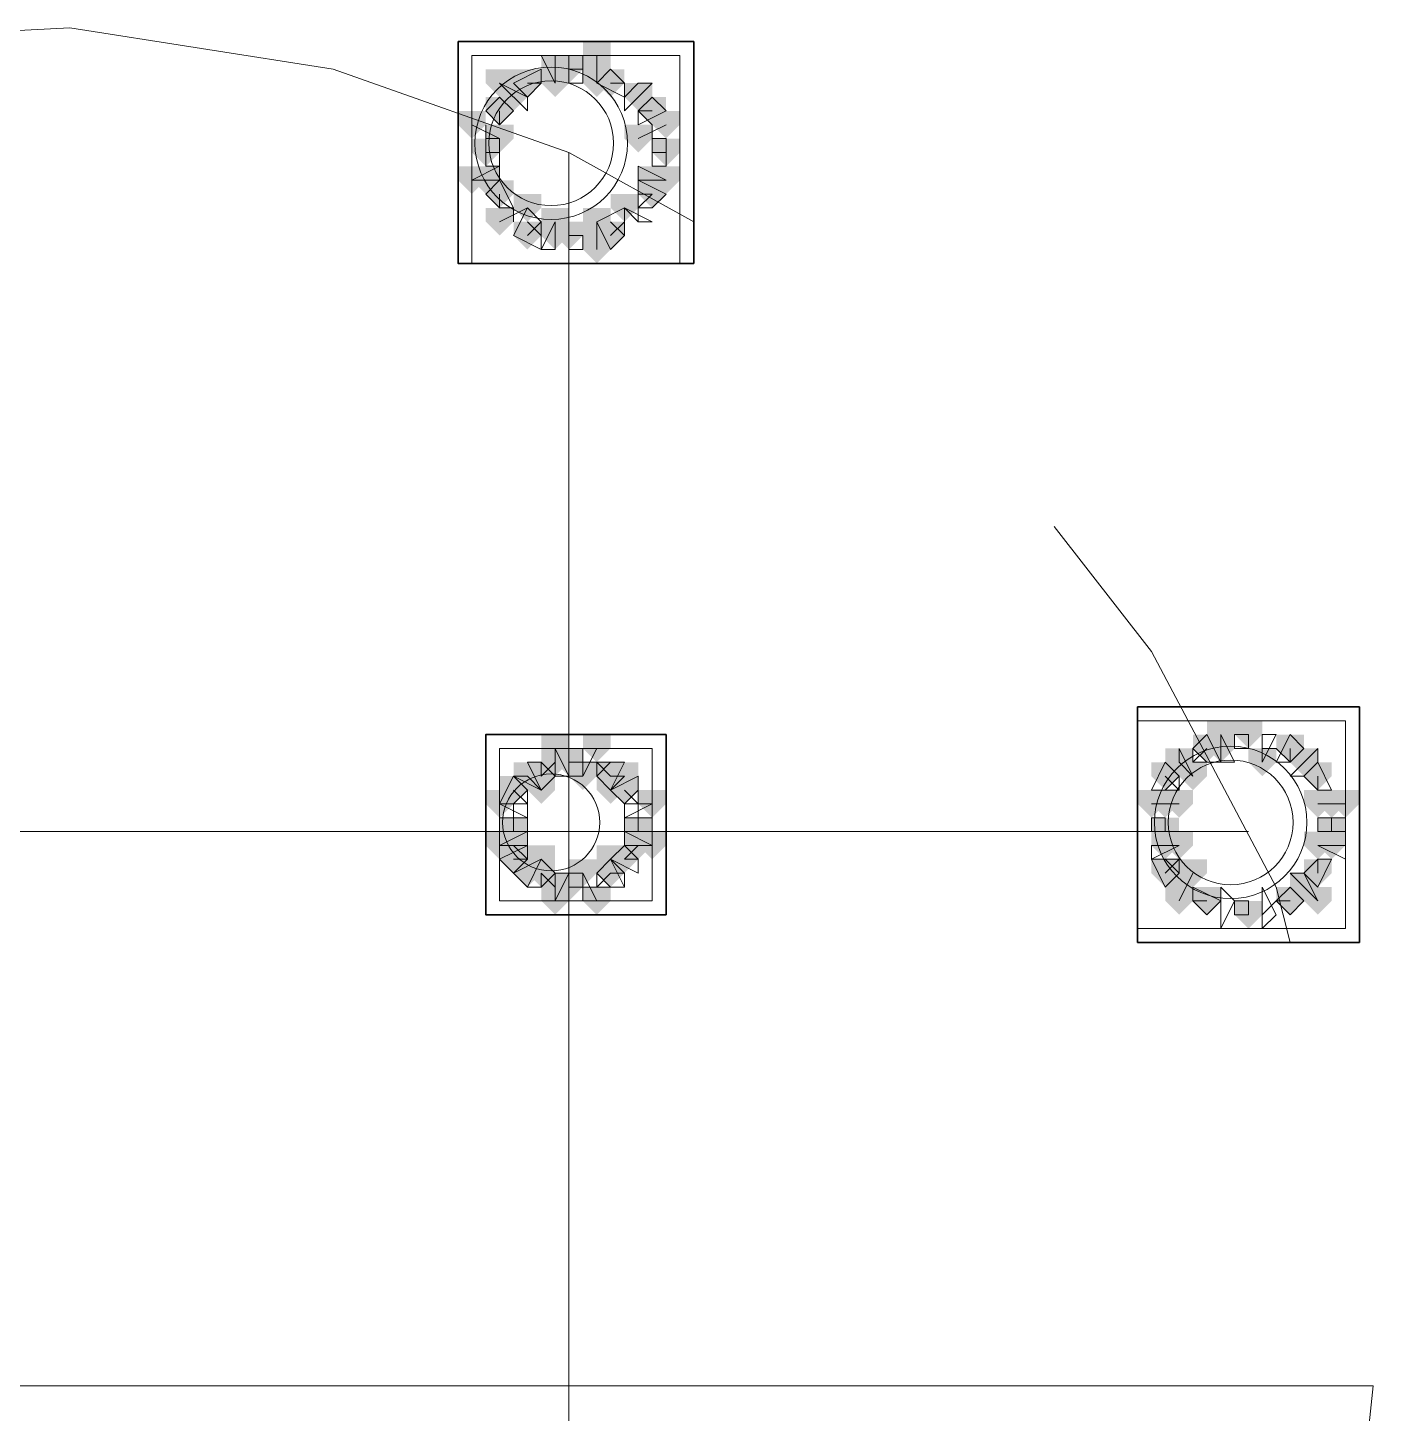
# Model space of a CAD drawing. Header units: millimetres. Extents: x 2315 to 4619, y 1334 to 1897.
# Drawn here: x 3444.13 to 3450.05, y 1554.59 to 1560.69 of the extents above; entities that cross this region are included whole.
import ezdxf

# ---------------------------------------------------------------- set-up
doc = ezdxf.new("R2010")
doc.units = ezdxf.units.MM
for name, color, linetype, true_color in [('PDF_10', 7, 'Continuous', 0x00b85c), ('PDF_AXIS', 7, 'Continuous', 0x00b85c), ('PDF_柱构件', 7, 'Continuous', 0x00b85c), ('PDF_转运站初步方案', 7, 'Continuous', 0x00b85c)]:
    doc.layers.add(name, color=color, linetype=linetype, true_color=true_color)
doc.layers.add('PDF_中心线层', color=1, linetype='Continuous')
doc.layers.add('PDF_粗实线层', color=7, linetype='Continuous')

msp = doc.modelspace()

# ---------------------------------------------------------------- hatches: boundary and pattern name
at = {"layer": 'PDF_10', "transparency": 33554559}
for points in [[(3446.512, 1560.5703), (3446.4509, 1560.5703), (3446.4509, 1560.5093), (3446.512, 1560.4482), (3446.5731, 1560.5093), (3446.5731, 1560.5703)], [(3446.512, 1560.5703), (3446.4509, 1560.5703), (3446.4509, 1560.5093), (3446.512, 1560.4482), (3446.5731, 1560.5093), (3446.5731, 1560.5703)], [(3446.512, 1560.5703), (3446.4509, 1560.5703), (3446.4509, 1560.5093), (3446.512, 1560.4482), (3446.5731, 1560.5093), (3446.5731, 1560.5703)], [(3446.3287, 1560.5093), (3446.2677, 1560.5093), (3446.2677, 1560.4482), (3446.3287, 1560.3871), (3446.3898, 1560.4482), (3446.3898, 1560.5093)], [(3446.3287, 1560.5093), (3446.2677, 1560.5093), (3446.2677, 1560.4482), (3446.3287, 1560.3871), (3446.3898, 1560.4482), (3446.3898, 1560.5093)], [(3446.6952, 1560.5093), (3446.6341, 1560.5093), (3446.6341, 1560.4482), (3446.6952, 1560.3871), (3446.7563, 1560.4482), (3446.7563, 1560.5093)], [(3446.6952, 1560.5093), (3446.6341, 1560.5093), (3446.6341, 1560.4482), (3446.6952, 1560.3871), (3446.7563, 1560.4482), (3446.7563, 1560.5093)], [(3446.2066, 1560.3871), (3446.1455, 1560.3871), (3446.1455, 1560.326), (3446.2066, 1560.2649), (3446.2677, 1560.326), (3446.2677, 1560.3871)], [(3446.2066, 1560.3871), (3446.1455, 1560.3871), (3446.1455, 1560.326), (3446.2066, 1560.2649), (3446.2677, 1560.326), (3446.2677, 1560.3871)], [(3446.2066, 1560.3871), (3446.1455, 1560.3871), (3446.1455, 1560.326), (3446.2066, 1560.2649), (3446.2677, 1560.326), (3446.2677, 1560.3871)], [(3446.8785, 1560.3871), (3446.8174, 1560.3871), (3446.8174, 1560.326), (3446.8785, 1560.2649), (3446.9395, 1560.326), (3446.9395, 1560.3871)], [(3446.8785, 1560.3871), (3446.8174, 1560.3871), (3446.8174, 1560.326), (3446.8785, 1560.2649), (3446.9395, 1560.326), (3446.9395, 1560.3871)], [(3446.1455, 1560.2039), (3446.0844, 1560.2039), (3446.0844, 1560.1428), (3446.1455, 1560.0817), (3446.2066, 1560.1428), (3446.2066, 1560.2039)], [(3446.1455, 1560.2039), (3446.0844, 1560.2039), (3446.0844, 1560.1428), (3446.1455, 1560.0817), (3446.2066, 1560.1428), (3446.2066, 1560.2039)], [(3446.9395, 1560.2039), (3446.8785, 1560.2039), (3446.8785, 1560.1428), (3446.9395, 1560.0817), (3447.0006, 1560.1428), (3447.0006, 1560.2039)], [(3446.9395, 1560.2039), (3446.8785, 1560.2039), (3446.8785, 1560.1428), (3446.9395, 1560.0817), (3447.0006, 1560.1428), (3447.0006, 1560.2039)], [(3446.2066, 1560.0206), (3446.1455, 1560.0206), (3446.1455, 1559.9595), (3446.2066, 1559.8985), (3446.2677, 1559.9595), (3446.2677, 1560.0206)], [(3446.2066, 1560.0206), (3446.1455, 1560.0206), (3446.1455, 1559.9595), (3446.2066, 1559.8985), (3446.2677, 1559.9595), (3446.2677, 1560.0206)], [(3446.2066, 1560.0206), (3446.1455, 1560.0206), (3446.1455, 1559.9595), (3446.2066, 1559.8985), (3446.2677, 1559.9595), (3446.2677, 1560.0206)], [(3446.8785, 1560.0206), (3446.8174, 1560.0206), (3446.8174, 1559.9595), (3446.8785, 1559.8985), (3446.9395, 1559.9595), (3446.9395, 1560.0206)], [(3446.8785, 1560.0206), (3446.8174, 1560.0206), (3446.8174, 1559.9595), (3446.8785, 1559.8985), (3446.9395, 1559.9595), (3446.9395, 1560.0206)], [(3446.3287, 1559.8374), (3446.2677, 1559.8374), (3446.2677, 1559.7763), (3446.3287, 1559.7152), (3446.3898, 1559.7763), (3446.3898, 1559.8374)], [(3446.3287, 1559.8374), (3446.2677, 1559.8374), (3446.2677, 1559.7763), (3446.3287, 1559.7152), (3446.3898, 1559.7763), (3446.3898, 1559.8374)], [(3446.512, 1559.8374), (3446.4509, 1559.8374), (3446.4509, 1559.7763), (3446.512, 1559.7152), (3446.5731, 1559.7763), (3446.5731, 1559.8374)], [(3446.512, 1559.8374), (3446.4509, 1559.8374), (3446.4509, 1559.7763), (3446.512, 1559.7152), (3446.5731, 1559.7763), (3446.5731, 1559.8374)], [(3446.6952, 1559.8374), (3446.6341, 1559.8374), (3446.6341, 1559.7763), (3446.6952, 1559.7152), (3446.7563, 1559.7763), (3446.7563, 1559.8374)], [(3446.6952, 1559.8374), (3446.6341, 1559.8374), (3446.6341, 1559.7763), (3446.6952, 1559.7152), (3446.7563, 1559.7763), (3446.7563, 1559.8374)], [(3449.505, 1557.6385), (3449.4439, 1557.6385), (3449.4439, 1557.5774), (3449.505, 1557.5163), (3449.566, 1557.5774), (3449.566, 1557.6385)], [(3449.505, 1557.6385), (3449.4439, 1557.6385), (3449.4439, 1557.5774), (3449.505, 1557.5163), (3449.566, 1557.5774), (3449.566, 1557.6385)], [(3449.3217, 1557.5774), (3449.2606, 1557.5774), (3449.2606, 1557.5163), (3449.3217, 1557.4552), (3449.3828, 1557.5163), (3449.3828, 1557.5774)], [(3449.3217, 1557.5774), (3449.2606, 1557.5774), (3449.2606, 1557.5163), (3449.3217, 1557.4552), (3449.3828, 1557.5163), (3449.3828, 1557.5774)], [(3449.6882, 1557.5774), (3449.6271, 1557.5774), (3449.6271, 1557.5163), (3449.6882, 1557.4552), (3449.7493, 1557.5163), (3449.7493, 1557.5774)], [(3449.6882, 1557.5774), (3449.6271, 1557.5774), (3449.6271, 1557.5163), (3449.6882, 1557.4552), (3449.7493, 1557.5163), (3449.7493, 1557.5774)], [(3446.512, 1557.5163), (3446.4509, 1557.5163), (3446.4509, 1557.4552), (3446.512, 1557.3941), (3446.5731, 1557.4552), (3446.5731, 1557.5163)], [(3446.512, 1557.5163), (3446.4509, 1557.5163), (3446.4509, 1557.4552), (3446.512, 1557.3941), (3446.5731, 1557.4552), (3446.5731, 1557.5163)], [(3446.512, 1557.5163), (3446.4509, 1557.5163), (3446.4509, 1557.4552), (3446.512, 1557.3941), (3446.5731, 1557.4552), (3446.5731, 1557.5163)], [(3446.3898, 1557.4552), (3446.3287, 1557.4552), (3446.3287, 1557.3941), (3446.3898, 1557.333), (3446.4509, 1557.3941), (3446.4509, 1557.4552)], [(3446.3898, 1557.4552), (3446.3287, 1557.4552), (3446.3287, 1557.3941), (3446.3898, 1557.333), (3446.4509, 1557.3941), (3446.4509, 1557.4552)], [(3446.6952, 1557.4552), (3446.6341, 1557.4552), (3446.6341, 1557.3941), (3446.6952, 1557.333), (3446.7563, 1557.3941), (3446.7563, 1557.4552)], [(3446.6952, 1557.4552), (3446.6341, 1557.4552), (3446.6341, 1557.3941), (3446.6952, 1557.333), (3446.7563, 1557.3941), (3446.7563, 1557.4552)], [(3449.1385, 1557.4552), (3449.0774, 1557.4552), (3449.0774, 1557.3941), (3449.1385, 1557.333), (3449.1995, 1557.3941), (3449.1995, 1557.4552)], [(3449.1385, 1557.4552), (3449.0774, 1557.4552), (3449.0774, 1557.3941), (3449.1385, 1557.333), (3449.1995, 1557.3941), (3449.1995, 1557.4552)], [(3449.8104, 1557.4552), (3449.7493, 1557.4552), (3449.7493, 1557.3941), (3449.8104, 1557.333), (3449.8714, 1557.3941), (3449.8714, 1557.4552)], [(3449.8104, 1557.4552), (3449.7493, 1557.4552), (3449.7493, 1557.3941), (3449.8104, 1557.333), (3449.8714, 1557.3941), (3449.8714, 1557.4552)], [(3446.2677, 1557.3941), (3446.2066, 1557.3941), (3446.2066, 1557.333), (3446.2677, 1557.272), (3446.3287, 1557.333), (3446.3287, 1557.3941)], [(3446.2677, 1557.3941), (3446.2066, 1557.3941), (3446.2066, 1557.333), (3446.2677, 1557.272), (3446.3287, 1557.333), (3446.3287, 1557.3941)], [(3446.7563, 1557.3941), (3446.6952, 1557.3941), (3446.6952, 1557.333), (3446.7563, 1557.272), (3446.8174, 1557.333), (3446.8174, 1557.3941)], [(3446.7563, 1557.3941), (3446.6952, 1557.3941), (3446.6952, 1557.333), (3446.7563, 1557.272), (3446.8174, 1557.333), (3446.8174, 1557.3941)], [(3446.2677, 1557.2109), (3446.2066, 1557.2109), (3446.2066, 1557.1498), (3446.2677, 1557.0887), (3446.3287, 1557.1498), (3446.3287, 1557.2109)], [(3446.2677, 1557.2109), (3446.2066, 1557.2109), (3446.2066, 1557.1498), (3446.2677, 1557.0887), (3446.3287, 1557.1498), (3446.3287, 1557.2109)], [(3446.8174, 1557.2109), (3446.7563, 1557.2109), (3446.7563, 1557.1498), (3446.8174, 1557.0887), (3446.8785, 1557.1498), (3446.8785, 1557.2109)], [(3446.8174, 1557.2109), (3446.7563, 1557.2109), (3446.7563, 1557.1498), (3446.8174, 1557.0887), (3446.8785, 1557.1498), (3446.8785, 1557.2109)], [(3449.1385, 1557.2109), (3449.0774, 1557.2109), (3449.0774, 1557.1498), (3449.1385, 1557.0887), (3449.1995, 1557.1498), (3449.1995, 1557.2109)], [(3449.1385, 1557.2109), (3449.0774, 1557.2109), (3449.0774, 1557.1498), (3449.1385, 1557.0887), (3449.1995, 1557.1498), (3449.1995, 1557.2109)], [(3449.8714, 1557.2109), (3449.8104, 1557.2109), (3449.8104, 1557.1498), (3449.8714, 1557.0887), (3449.9325, 1557.1498), (3449.9325, 1557.2109)], [(3449.8714, 1557.2109), (3449.8104, 1557.2109), (3449.8104, 1557.1498), (3449.8714, 1557.0887), (3449.9325, 1557.1498), (3449.9325, 1557.2109)], [(3446.2677, 1557.0887), (3446.2066, 1557.0887), (3446.2066, 1557.0276), (3446.2677, 1556.9666), (3446.3287, 1557.0276), (3446.3287, 1557.0887)], [(3446.2677, 1557.0887), (3446.2066, 1557.0887), (3446.2066, 1557.0276), (3446.2677, 1556.9666), (3446.3287, 1557.0276), (3446.3287, 1557.0887)], [(3446.7563, 1557.0887), (3446.6952, 1557.0887), (3446.6952, 1557.0276), (3446.7563, 1556.9666), (3446.8174, 1557.0276), (3446.8174, 1557.0887)], [(3446.7563, 1557.0887), (3446.6952, 1557.0887), (3446.6952, 1557.0276), (3446.7563, 1556.9666), (3446.8174, 1557.0276), (3446.8174, 1557.0887)], [(3446.3898, 1557.0276), (3446.3287, 1557.0276), (3446.3287, 1556.9666), (3446.3898, 1556.9055), (3446.4509, 1556.9666), (3446.4509, 1557.0276)], [(3446.3898, 1557.0276), (3446.3287, 1557.0276), (3446.3287, 1556.9666), (3446.3898, 1556.9055), (3446.4509, 1556.9666), (3446.4509, 1557.0276)], [(3446.6952, 1557.0276), (3446.6341, 1557.0276), (3446.6341, 1556.9666), (3446.6952, 1556.9055), (3446.7563, 1556.9666), (3446.7563, 1557.0276)], [(3446.6952, 1557.0276), (3446.6341, 1557.0276), (3446.6341, 1556.9666), (3446.6952, 1556.9055), (3446.7563, 1556.9666), (3446.7563, 1557.0276)], [(3449.1385, 1557.0276), (3449.0774, 1557.0276), (3449.0774, 1556.9666), (3449.1385, 1556.9055), (3449.1995, 1556.9666), (3449.1995, 1557.0276)], [(3449.1385, 1557.0276), (3449.0774, 1557.0276), (3449.0774, 1556.9666), (3449.1385, 1556.9055), (3449.1995, 1556.9666), (3449.1995, 1557.0276)], [(3449.8104, 1557.0276), (3449.7493, 1557.0276), (3449.7493, 1556.9666), (3449.8104, 1556.9055), (3449.8714, 1556.9666), (3449.8714, 1557.0276)], [(3449.8104, 1557.0276), (3449.7493, 1557.0276), (3449.7493, 1556.9666), (3449.8104, 1556.9055), (3449.8714, 1556.9666), (3449.8714, 1557.0276)], [(3446.512, 1556.9666), (3446.4509, 1556.9666), (3446.4509, 1556.9055), (3446.512, 1556.8444), (3446.5731, 1556.9055), (3446.5731, 1556.9666)], [(3446.512, 1556.9666), (3446.4509, 1556.9666), (3446.4509, 1556.9055), (3446.512, 1556.8444), (3446.5731, 1556.9055), (3446.5731, 1556.9666)], [(3446.512, 1556.9666), (3446.4509, 1556.9666), (3446.4509, 1556.9055), (3446.512, 1556.8444), (3446.5731, 1556.9055), (3446.5731, 1556.9666)], [(3449.3217, 1556.9055), (3449.2606, 1556.9055), (3449.2606, 1556.8444), (3449.3217, 1556.7833), (3449.3828, 1556.8444), (3449.3828, 1556.9055)], [(3449.3217, 1556.9055), (3449.2606, 1556.9055), (3449.2606, 1556.8444), (3449.3217, 1556.7833), (3449.3828, 1556.8444), (3449.3828, 1556.9055)], [(3449.6882, 1556.9055), (3449.6271, 1556.9055), (3449.6271, 1556.8444), (3449.6882, 1556.7833), (3449.7493, 1556.8444), (3449.7493, 1556.9055)], [(3449.6882, 1556.9055), (3449.6271, 1556.9055), (3449.6271, 1556.8444), (3449.6882, 1556.7833), (3449.7493, 1556.8444), (3449.7493, 1556.9055)], [(3449.6882, 1556.9055), (3449.6271, 1556.9055), (3449.6271, 1556.8444), (3449.6882, 1556.7833), (3449.7493, 1556.8444), (3449.7493, 1556.9055)], [(3449.505, 1556.8444), (3449.4439, 1556.8444), (3449.4439, 1556.7833), (3449.505, 1556.7222), (3449.566, 1556.7833), (3449.566, 1556.8444)], [(3449.505, 1556.8444), (3449.4439, 1556.8444), (3449.4439, 1556.7833), (3449.505, 1556.7222), (3449.566, 1556.7833), (3449.566, 1556.8444)]]:
    msp.add_hatch(color=256, dxfattribs=at).paths.add_polyline_path(points)
at = {"layer": 'PDF_柱构件', "transparency": 33554559}
for points in [[(3446.6341, 1560.6314), (3446.5731, 1560.6314), (3446.5731, 1560.5703), (3446.6341, 1560.5093), (3446.6952, 1560.5703), (3446.6952, 1560.6314)], [(3446.4509, 1560.5703), (3446.3898, 1560.5703), (3446.3898, 1560.5093), (3446.4509, 1560.4482), (3446.512, 1560.5093), (3446.512, 1560.5703)], [(3446.6341, 1560.5703), (3446.5731, 1560.5703), (3446.5731, 1560.5093), (3446.6341, 1560.4482), (3446.6952, 1560.5093), (3446.6952, 1560.5703)], [(3446.2066, 1560.5093), (3446.1455, 1560.5093), (3446.1455, 1560.4482), (3446.2066, 1560.3871), (3446.2677, 1560.4482), (3446.2677, 1560.5093)], [(3446.4509, 1560.5093), (3446.3898, 1560.5093), (3446.3898, 1560.4482), (3446.4509, 1560.3871), (3446.512, 1560.4482), (3446.512, 1560.5093)], [(3446.6341, 1560.5093), (3446.5731, 1560.5093), (3446.5731, 1560.4482), (3446.6341, 1560.3871), (3446.6952, 1560.4482), (3446.6952, 1560.5093)], [(3446.2677, 1560.4482), (3446.2066, 1560.4482), (3446.2066, 1560.3871), (3446.2677, 1560.326), (3446.3287, 1560.3871), (3446.3287, 1560.4482)], [(3446.8174, 1560.4482), (3446.7563, 1560.4482), (3446.7563, 1560.3871), (3446.8174, 1560.326), (3446.8785, 1560.3871), (3446.8785, 1560.4482)], [(3446.0844, 1560.326), (3446.0233, 1560.326), (3446.0233, 1560.2649), (3446.0844, 1560.2039), (3446.1455, 1560.2649), (3446.1455, 1560.326)], [(3446.9395, 1560.326), (3446.8785, 1560.326), (3446.8785, 1560.2649), (3446.9395, 1560.2039), (3447.0006, 1560.2649), (3447.0006, 1560.326)], [(3446.2066, 1560.2649), (3446.1455, 1560.2649), (3446.1455, 1560.2039), (3446.2066, 1560.1428), (3446.2677, 1560.2039), (3446.2677, 1560.2649)], [(3446.8174, 1560.2649), (3446.7563, 1560.2649), (3446.7563, 1560.2039), (3446.8174, 1560.1428), (3446.8785, 1560.2039), (3446.8785, 1560.2649)], [(3446.0844, 1560.0817), (3446.0233, 1560.0817), (3446.0233, 1560.0206), (3446.0844, 1559.9595), (3446.1455, 1560.0206), (3446.1455, 1560.0817)], [(3446.1455, 1560.0817), (3446.0844, 1560.0817), (3446.0844, 1560.0206), (3446.1455, 1559.9595), (3446.2066, 1560.0206), (3446.2066, 1560.0817)], [(3446.8785, 1560.0817), (3446.8174, 1560.0817), (3446.8174, 1560.0206), (3446.8785, 1559.9595), (3446.9395, 1560.0206), (3446.9395, 1560.0817)], [(3446.9395, 1560.0817), (3446.8785, 1560.0817), (3446.8785, 1560.0206), (3446.9395, 1559.9595), (3447.0006, 1560.0206), (3447.0006, 1560.0817)], [(3446.3287, 1559.9595), (3446.2677, 1559.9595), (3446.2677, 1559.8985), (3446.3287, 1559.8374), (3446.3898, 1559.8985), (3446.3898, 1559.9595)], [(3446.7563, 1559.9595), (3446.6952, 1559.9595), (3446.6952, 1559.8985), (3446.7563, 1559.8374), (3446.8174, 1559.8985), (3446.8174, 1559.9595)], [(3446.2066, 1559.8985), (3446.1455, 1559.8985), (3446.1455, 1559.8374), (3446.2066, 1559.7763), (3446.2677, 1559.8374), (3446.2677, 1559.8985)], [(3446.4509, 1559.8985), (3446.3898, 1559.8985), (3446.3898, 1559.8374), (3446.4509, 1559.7763), (3446.512, 1559.8374), (3446.512, 1559.8985)], [(3446.6341, 1559.8985), (3446.5731, 1559.8985), (3446.5731, 1559.8374), (3446.6341, 1559.7763), (3446.6952, 1559.8374), (3446.6952, 1559.8985)], [(3446.4509, 1559.8374), (3446.3898, 1559.8374), (3446.3898, 1559.7763), (3446.4509, 1559.7152), (3446.512, 1559.7763), (3446.512, 1559.8374)], [(3446.6341, 1559.8374), (3446.5731, 1559.8374), (3446.5731, 1559.7763), (3446.6341, 1559.7152), (3446.6952, 1559.7763), (3446.6952, 1559.8374)], [(3446.6341, 1559.7763), (3446.5731, 1559.7763), (3446.5731, 1559.7152), (3446.6341, 1559.6541), (3446.6952, 1559.7152), (3446.6952, 1559.7763)], [(3449.3828, 1557.6385), (3449.3217, 1557.6385), (3449.3217, 1557.5774), (3449.3828, 1557.5163), (3449.4439, 1557.5774), (3449.4439, 1557.6385)], [(3446.4509, 1557.5774), (3446.3898, 1557.5774), (3446.3898, 1557.5163), (3446.4509, 1557.4552), (3446.512, 1557.5163), (3446.512, 1557.5774)], [(3446.6341, 1557.5774), (3446.5731, 1557.5774), (3446.5731, 1557.5163), (3446.6341, 1557.4552), (3446.6952, 1557.5163), (3446.6952, 1557.5774)], [(3449.3828, 1557.5774), (3449.3217, 1557.5774), (3449.3217, 1557.5163), (3449.3828, 1557.4552), (3449.4439, 1557.5163), (3449.4439, 1557.5774)], [(3446.4509, 1557.5163), (3446.3898, 1557.5163), (3446.3898, 1557.4552), (3446.4509, 1557.3941), (3446.512, 1557.4552), (3446.512, 1557.5163)], [(3449.1995, 1557.5163), (3449.1385, 1557.5163), (3449.1385, 1557.4552), (3449.1995, 1557.3941), (3449.2606, 1557.4552), (3449.2606, 1557.5163)], [(3449.566, 1557.5163), (3449.505, 1557.5163), (3449.505, 1557.4552), (3449.566, 1557.3941), (3449.6271, 1557.4552), (3449.6271, 1557.5163)], [(3449.7493, 1557.5163), (3449.6882, 1557.5163), (3449.6882, 1557.4552), (3449.7493, 1557.3941), (3449.8104, 1557.4552), (3449.8104, 1557.5163)], [(3446.3287, 1557.4552), (3446.2677, 1557.4552), (3446.2677, 1557.3941), (3446.3287, 1557.333), (3446.3898, 1557.3941), (3446.3898, 1557.4552)], [(3446.5731, 1557.4552), (3446.512, 1557.4552), (3446.512, 1557.3941), (3446.5731, 1557.333), (3446.6341, 1557.3941), (3446.6341, 1557.4552)], [(3446.7563, 1557.4552), (3446.6952, 1557.4552), (3446.6952, 1557.3941), (3446.7563, 1557.333), (3446.8174, 1557.3941), (3446.8174, 1557.4552)], [(3449.2606, 1557.4552), (3449.1995, 1557.4552), (3449.1995, 1557.3941), (3449.2606, 1557.333), (3449.3217, 1557.3941), (3449.3217, 1557.4552)], [(3446.3898, 1557.3941), (3446.3287, 1557.3941), (3446.3287, 1557.333), (3446.3898, 1557.272), (3446.4509, 1557.333), (3446.4509, 1557.3941)], [(3446.6952, 1557.3941), (3446.6341, 1557.3941), (3446.6341, 1557.333), (3446.6952, 1557.272), (3446.7563, 1557.333), (3446.7563, 1557.3941)], [(3446.2066, 1557.333), (3446.1455, 1557.333), (3446.1455, 1557.272), (3446.2066, 1557.2109), (3446.2677, 1557.272), (3446.2677, 1557.333)], [(3446.8785, 1557.333), (3446.8174, 1557.333), (3446.8174, 1557.272), (3446.8785, 1557.2109), (3446.9395, 1557.272), (3446.9395, 1557.333)], [(3449.0774, 1557.333), (3449.0163, 1557.333), (3449.0163, 1557.272), (3449.0774, 1557.2109), (3449.1385, 1557.272), (3449.1385, 1557.333)], [(3449.1385, 1557.333), (3449.0774, 1557.333), (3449.0774, 1557.272), (3449.1385, 1557.2109), (3449.1995, 1557.272), (3449.1995, 1557.333)], [(3449.1995, 1557.333), (3449.1385, 1557.333), (3449.1385, 1557.272), (3449.1995, 1557.2109), (3449.2606, 1557.272), (3449.2606, 1557.333)], [(3449.8104, 1557.333), (3449.7493, 1557.333), (3449.7493, 1557.272), (3449.8104, 1557.2109), (3449.8714, 1557.272), (3449.8714, 1557.333)], [(3449.8714, 1557.333), (3449.8104, 1557.333), (3449.8104, 1557.272), (3449.8714, 1557.2109), (3449.9325, 1557.272), (3449.9325, 1557.333)], [(3449.9325, 1557.333), (3449.8714, 1557.333), (3449.8714, 1557.272), (3449.9325, 1557.2109), (3449.9936, 1557.272), (3449.9936, 1557.333)], [(3446.2066, 1557.1498), (3446.1455, 1557.1498), (3446.1455, 1557.0887), (3446.2066, 1557.0276), (3446.2677, 1557.0887), (3446.2677, 1557.1498)], [(3446.2677, 1557.1498), (3446.2066, 1557.1498), (3446.2066, 1557.0887), (3446.2677, 1557.0276), (3446.3287, 1557.0887), (3446.3287, 1557.1498)], [(3446.8174, 1557.1498), (3446.7563, 1557.1498), (3446.7563, 1557.0887), (3446.8174, 1557.0276), (3446.8785, 1557.0887), (3446.8785, 1557.1498)], [(3446.8785, 1557.1498), (3446.8174, 1557.1498), (3446.8174, 1557.0887), (3446.8785, 1557.0276), (3446.9395, 1557.0887), (3446.9395, 1557.1498)], [(3449.1385, 1557.1498), (3449.0774, 1557.1498), (3449.0774, 1557.0887), (3449.1385, 1557.0276), (3449.1995, 1557.0887), (3449.1995, 1557.1498)], [(3449.1995, 1557.1498), (3449.1385, 1557.1498), (3449.1385, 1557.0887), (3449.1995, 1557.0276), (3449.2606, 1557.0887), (3449.2606, 1557.1498)], [(3449.8104, 1557.1498), (3449.7493, 1557.1498), (3449.7493, 1557.0887), (3449.8104, 1557.0276), (3449.8714, 1557.0887), (3449.8714, 1557.1498)], [(3449.8714, 1557.1498), (3449.8104, 1557.1498), (3449.8104, 1557.0887), (3449.8714, 1557.0276), (3449.9325, 1557.0887), (3449.9325, 1557.1498)], [(3446.3898, 1557.0887), (3446.3287, 1557.0887), (3446.3287, 1557.0276), (3446.3898, 1556.9666), (3446.4509, 1557.0276), (3446.4509, 1557.0887)], [(3446.6952, 1557.0887), (3446.6341, 1557.0887), (3446.6341, 1557.0276), (3446.6952, 1556.9666), (3446.7563, 1557.0276), (3446.7563, 1557.0887)], [(3446.3287, 1557.0276), (3446.2677, 1557.0276), (3446.2677, 1556.9666), (3446.3287, 1556.9055), (3446.3898, 1556.9666), (3446.3898, 1557.0276)], [(3446.5731, 1557.0276), (3446.512, 1557.0276), (3446.512, 1556.9666), (3446.5731, 1556.9055), (3446.6341, 1556.9666), (3446.6341, 1557.0276)], [(3449.2606, 1557.0276), (3449.1995, 1557.0276), (3449.1995, 1556.9666), (3449.2606, 1556.9055), (3449.3217, 1556.9666), (3449.3217, 1557.0276)], [(3446.4509, 1556.9666), (3446.3898, 1556.9666), (3446.3898, 1556.9055), (3446.4509, 1556.8444), (3446.512, 1556.9055), (3446.512, 1556.9666)], [(3449.1995, 1556.9666), (3449.1385, 1556.9666), (3449.1385, 1556.9055), (3449.1995, 1556.8444), (3449.2606, 1556.9055), (3449.2606, 1556.9666)], [(3449.7493, 1556.9666), (3449.6882, 1556.9666), (3449.6882, 1556.9055), (3449.7493, 1556.8444), (3449.8104, 1556.9055), (3449.8104, 1556.9666)], [(3446.4509, 1556.9055), (3446.3898, 1556.9055), (3446.3898, 1556.8444), (3446.4509, 1556.7833), (3446.512, 1556.8444), (3446.512, 1556.9055)], [(3446.6341, 1556.9055), (3446.5731, 1556.9055), (3446.5731, 1556.8444), (3446.6341, 1556.7833), (3446.6952, 1556.8444), (3446.6952, 1556.9055)], [(3449.1995, 1556.9055), (3449.1385, 1556.9055), (3449.1385, 1556.8444), (3449.1995, 1556.7833), (3449.2606, 1556.8444), (3449.2606, 1556.9055)], [(3449.8104, 1556.9055), (3449.7493, 1556.9055), (3449.7493, 1556.8444), (3449.8104, 1556.7833), (3449.8714, 1556.8444), (3449.8714, 1556.9055)]]:
    msp.add_hatch(color=256, dxfattribs=at).paths.add_polyline_path(points)
at = {"layer": 'PDF_转运站初步方案', "transparency": 33554559}
for points in [[(3446.512, 1560.5703), (3446.4509, 1560.5703), (3446.4509, 1560.5093), (3446.512, 1560.4482), (3446.5731, 1560.5093), (3446.5731, 1560.5703)], [(3446.512, 1560.5703), (3446.4509, 1560.5703), (3446.4509, 1560.5093), (3446.512, 1560.4482), (3446.5731, 1560.5093), (3446.5731, 1560.5703)], [(3446.3287, 1560.5093), (3446.2677, 1560.5093), (3446.2677, 1560.4482), (3446.3287, 1560.3871), (3446.3898, 1560.4482), (3446.3898, 1560.5093)], [(3446.3287, 1560.5093), (3446.2677, 1560.5093), (3446.2677, 1560.4482), (3446.3287, 1560.3871), (3446.3898, 1560.4482), (3446.3898, 1560.5093)], [(3446.6952, 1560.5093), (3446.6341, 1560.5093), (3446.6341, 1560.4482), (3446.6952, 1560.3871), (3446.7563, 1560.4482), (3446.7563, 1560.5093)], [(3446.6952, 1560.5093), (3446.6341, 1560.5093), (3446.6341, 1560.4482), (3446.6952, 1560.3871), (3446.7563, 1560.4482), (3446.7563, 1560.5093)], [(3446.2066, 1560.3871), (3446.1455, 1560.3871), (3446.1455, 1560.326), (3446.2066, 1560.2649), (3446.2677, 1560.326), (3446.2677, 1560.3871)], [(3446.2066, 1560.3871), (3446.1455, 1560.3871), (3446.1455, 1560.326), (3446.2066, 1560.2649), (3446.2677, 1560.326), (3446.2677, 1560.3871)], [(3446.8785, 1560.3871), (3446.8174, 1560.3871), (3446.8174, 1560.326), (3446.8785, 1560.2649), (3446.9395, 1560.326), (3446.9395, 1560.3871)], [(3446.8785, 1560.3871), (3446.8174, 1560.3871), (3446.8174, 1560.326), (3446.8785, 1560.2649), (3446.9395, 1560.326), (3446.9395, 1560.3871)], [(3446.1455, 1560.2039), (3446.0844, 1560.2039), (3446.0844, 1560.1428), (3446.1455, 1560.0817), (3446.2066, 1560.1428), (3446.2066, 1560.2039)], [(3446.1455, 1560.2039), (3446.0844, 1560.2039), (3446.0844, 1560.1428), (3446.1455, 1560.0817), (3446.2066, 1560.1428), (3446.2066, 1560.2039)], [(3446.9395, 1560.2039), (3446.8785, 1560.2039), (3446.8785, 1560.1428), (3446.9395, 1560.0817), (3447.0006, 1560.1428), (3447.0006, 1560.2039)], [(3446.9395, 1560.2039), (3446.8785, 1560.2039), (3446.8785, 1560.1428), (3446.9395, 1560.0817), (3447.0006, 1560.1428), (3447.0006, 1560.2039)], [(3446.2066, 1560.0206), (3446.1455, 1560.0206), (3446.1455, 1559.9595), (3446.2066, 1559.8985), (3446.2677, 1559.9595), (3446.2677, 1560.0206)], [(3446.2066, 1560.0206), (3446.1455, 1560.0206), (3446.1455, 1559.9595), (3446.2066, 1559.8985), (3446.2677, 1559.9595), (3446.2677, 1560.0206)], [(3446.8785, 1560.0206), (3446.8174, 1560.0206), (3446.8174, 1559.9595), (3446.8785, 1559.8985), (3446.9395, 1559.9595), (3446.9395, 1560.0206)], [(3446.8785, 1560.0206), (3446.8174, 1560.0206), (3446.8174, 1559.9595), (3446.8785, 1559.8985), (3446.9395, 1559.9595), (3446.9395, 1560.0206)], [(3446.3287, 1559.8374), (3446.2677, 1559.8374), (3446.2677, 1559.7763), (3446.3287, 1559.7152), (3446.3898, 1559.7763), (3446.3898, 1559.8374)], [(3446.3287, 1559.8374), (3446.2677, 1559.8374), (3446.2677, 1559.7763), (3446.3287, 1559.7152), (3446.3898, 1559.7763), (3446.3898, 1559.8374)], [(3446.512, 1559.8374), (3446.4509, 1559.8374), (3446.4509, 1559.7763), (3446.512, 1559.7152), (3446.5731, 1559.7763), (3446.5731, 1559.8374)], [(3446.512, 1559.8374), (3446.4509, 1559.8374), (3446.4509, 1559.7763), (3446.512, 1559.7152), (3446.5731, 1559.7763), (3446.5731, 1559.8374)], [(3446.6952, 1559.8374), (3446.6341, 1559.8374), (3446.6341, 1559.7763), (3446.6952, 1559.7152), (3446.7563, 1559.7763), (3446.7563, 1559.8374)], [(3446.6952, 1559.8374), (3446.6341, 1559.8374), (3446.6341, 1559.7763), (3446.6952, 1559.7152), (3446.7563, 1559.7763), (3446.7563, 1559.8374)], [(3449.505, 1557.6385), (3449.4439, 1557.6385), (3449.4439, 1557.5774), (3449.505, 1557.5163), (3449.566, 1557.5774), (3449.566, 1557.6385)], [(3449.505, 1557.6385), (3449.4439, 1557.6385), (3449.4439, 1557.5774), (3449.505, 1557.5163), (3449.566, 1557.5774), (3449.566, 1557.6385)], [(3449.3217, 1557.5774), (3449.2606, 1557.5774), (3449.2606, 1557.5163), (3449.3217, 1557.4552), (3449.3828, 1557.5163), (3449.3828, 1557.5774)], [(3449.3217, 1557.5774), (3449.2606, 1557.5774), (3449.2606, 1557.5163), (3449.3217, 1557.4552), (3449.3828, 1557.5163), (3449.3828, 1557.5774)], [(3449.6882, 1557.5774), (3449.6271, 1557.5774), (3449.6271, 1557.5163), (3449.6882, 1557.4552), (3449.7493, 1557.5163), (3449.7493, 1557.5774)], [(3449.6882, 1557.5774), (3449.6271, 1557.5774), (3449.6271, 1557.5163), (3449.6882, 1557.4552), (3449.7493, 1557.5163), (3449.7493, 1557.5774)], [(3446.512, 1557.5163), (3446.4509, 1557.5163), (3446.4509, 1557.4552), (3446.512, 1557.3941), (3446.5731, 1557.4552), (3446.5731, 1557.5163)], [(3446.512, 1557.5163), (3446.4509, 1557.5163), (3446.4509, 1557.4552), (3446.512, 1557.3941), (3446.5731, 1557.4552), (3446.5731, 1557.5163)], [(3446.3898, 1557.4552), (3446.3287, 1557.4552), (3446.3287, 1557.3941), (3446.3898, 1557.333), (3446.4509, 1557.3941), (3446.4509, 1557.4552)], [(3446.3898, 1557.4552), (3446.3287, 1557.4552), (3446.3287, 1557.3941), (3446.3898, 1557.333), (3446.4509, 1557.3941), (3446.4509, 1557.4552)], [(3446.6952, 1557.4552), (3446.6341, 1557.4552), (3446.6341, 1557.3941), (3446.6952, 1557.333), (3446.7563, 1557.3941), (3446.7563, 1557.4552)], [(3446.6952, 1557.4552), (3446.6341, 1557.4552), (3446.6341, 1557.3941), (3446.6952, 1557.333), (3446.7563, 1557.3941), (3446.7563, 1557.4552)], [(3449.1385, 1557.4552), (3449.0774, 1557.4552), (3449.0774, 1557.3941), (3449.1385, 1557.333), (3449.1995, 1557.3941), (3449.1995, 1557.4552)], [(3449.1385, 1557.4552), (3449.0774, 1557.4552), (3449.0774, 1557.3941), (3449.1385, 1557.333), (3449.1995, 1557.3941), (3449.1995, 1557.4552)], [(3449.8104, 1557.4552), (3449.7493, 1557.4552), (3449.7493, 1557.3941), (3449.8104, 1557.333), (3449.8714, 1557.3941), (3449.8714, 1557.4552)], [(3449.8104, 1557.4552), (3449.7493, 1557.4552), (3449.7493, 1557.3941), (3449.8104, 1557.333), (3449.8714, 1557.3941), (3449.8714, 1557.4552)], [(3446.2677, 1557.3941), (3446.2066, 1557.3941), (3446.2066, 1557.333), (3446.2677, 1557.272), (3446.3287, 1557.333), (3446.3287, 1557.3941)], [(3446.2677, 1557.3941), (3446.2066, 1557.3941), (3446.2066, 1557.333), (3446.2677, 1557.272), (3446.3287, 1557.333), (3446.3287, 1557.3941)], [(3446.7563, 1557.3941), (3446.6952, 1557.3941), (3446.6952, 1557.333), (3446.7563, 1557.272), (3446.8174, 1557.333), (3446.8174, 1557.3941)], [(3446.7563, 1557.3941), (3446.6952, 1557.3941), (3446.6952, 1557.333), (3446.7563, 1557.272), (3446.8174, 1557.333), (3446.8174, 1557.3941)], [(3446.2677, 1557.2109), (3446.2066, 1557.2109), (3446.2066, 1557.1498), (3446.2677, 1557.0887), (3446.3287, 1557.1498), (3446.3287, 1557.2109)], [(3446.2677, 1557.2109), (3446.2066, 1557.2109), (3446.2066, 1557.1498), (3446.2677, 1557.0887), (3446.3287, 1557.1498), (3446.3287, 1557.2109)], [(3446.8174, 1557.2109), (3446.7563, 1557.2109), (3446.7563, 1557.1498), (3446.8174, 1557.0887), (3446.8785, 1557.1498), (3446.8785, 1557.2109)], [(3446.8174, 1557.2109), (3446.7563, 1557.2109), (3446.7563, 1557.1498), (3446.8174, 1557.0887), (3446.8785, 1557.1498), (3446.8785, 1557.2109)], [(3449.1385, 1557.2109), (3449.0774, 1557.2109), (3449.0774, 1557.1498), (3449.1385, 1557.0887), (3449.1995, 1557.1498), (3449.1995, 1557.2109)], [(3449.1385, 1557.2109), (3449.0774, 1557.2109), (3449.0774, 1557.1498), (3449.1385, 1557.0887), (3449.1995, 1557.1498), (3449.1995, 1557.2109)], [(3449.8714, 1557.2109), (3449.8104, 1557.2109), (3449.8104, 1557.1498), (3449.8714, 1557.0887), (3449.9325, 1557.1498), (3449.9325, 1557.2109)], [(3449.8714, 1557.2109), (3449.8104, 1557.2109), (3449.8104, 1557.1498), (3449.8714, 1557.0887), (3449.9325, 1557.1498), (3449.9325, 1557.2109)], [(3446.2677, 1557.0887), (3446.2066, 1557.0887), (3446.2066, 1557.0276), (3446.2677, 1556.9666), (3446.3287, 1557.0276), (3446.3287, 1557.0887)], [(3446.2677, 1557.0887), (3446.2066, 1557.0887), (3446.2066, 1557.0276), (3446.2677, 1556.9666), (3446.3287, 1557.0276), (3446.3287, 1557.0887)], [(3446.7563, 1557.0887), (3446.6952, 1557.0887), (3446.6952, 1557.0276), (3446.7563, 1556.9666), (3446.8174, 1557.0276), (3446.8174, 1557.0887)], [(3446.7563, 1557.0887), (3446.6952, 1557.0887), (3446.6952, 1557.0276), (3446.7563, 1556.9666), (3446.8174, 1557.0276), (3446.8174, 1557.0887)], [(3446.3898, 1557.0276), (3446.3287, 1557.0276), (3446.3287, 1556.9666), (3446.3898, 1556.9055), (3446.4509, 1556.9666), (3446.4509, 1557.0276)], [(3446.3898, 1557.0276), (3446.3287, 1557.0276), (3446.3287, 1556.9666), (3446.3898, 1556.9055), (3446.4509, 1556.9666), (3446.4509, 1557.0276)], [(3446.6952, 1557.0276), (3446.6341, 1557.0276), (3446.6341, 1556.9666), (3446.6952, 1556.9055), (3446.7563, 1556.9666), (3446.7563, 1557.0276)], [(3446.6952, 1557.0276), (3446.6341, 1557.0276), (3446.6341, 1556.9666), (3446.6952, 1556.9055), (3446.7563, 1556.9666), (3446.7563, 1557.0276)], [(3449.1385, 1557.0276), (3449.0774, 1557.0276), (3449.0774, 1556.9666), (3449.1385, 1556.9055), (3449.1995, 1556.9666), (3449.1995, 1557.0276)], [(3449.1385, 1557.0276), (3449.0774, 1557.0276), (3449.0774, 1556.9666), (3449.1385, 1556.9055), (3449.1995, 1556.9666), (3449.1995, 1557.0276)], [(3449.8104, 1557.0276), (3449.7493, 1557.0276), (3449.7493, 1556.9666), (3449.8104, 1556.9055), (3449.8714, 1556.9666), (3449.8714, 1557.0276)], [(3449.8104, 1557.0276), (3449.7493, 1557.0276), (3449.7493, 1556.9666), (3449.8104, 1556.9055), (3449.8714, 1556.9666), (3449.8714, 1557.0276)], [(3446.512, 1556.9666), (3446.4509, 1556.9666), (3446.4509, 1556.9055), (3446.512, 1556.8444), (3446.5731, 1556.9055), (3446.5731, 1556.9666)], [(3446.512, 1556.9666), (3446.4509, 1556.9666), (3446.4509, 1556.9055), (3446.512, 1556.8444), (3446.5731, 1556.9055), (3446.5731, 1556.9666)], [(3449.3217, 1556.9055), (3449.2606, 1556.9055), (3449.2606, 1556.8444), (3449.3217, 1556.7833), (3449.3828, 1556.8444), (3449.3828, 1556.9055)], [(3449.3217, 1556.9055), (3449.2606, 1556.9055), (3449.2606, 1556.8444), (3449.3217, 1556.7833), (3449.3828, 1556.8444), (3449.3828, 1556.9055)], [(3449.6882, 1556.9055), (3449.6271, 1556.9055), (3449.6271, 1556.8444), (3449.6882, 1556.7833), (3449.7493, 1556.8444), (3449.7493, 1556.9055)], [(3449.6882, 1556.9055), (3449.6271, 1556.9055), (3449.6271, 1556.8444), (3449.6882, 1556.7833), (3449.7493, 1556.8444), (3449.7493, 1556.9055)], [(3449.505, 1556.8444), (3449.4439, 1556.8444), (3449.4439, 1556.7833), (3449.505, 1556.7222), (3449.566, 1556.7833), (3449.566, 1556.8444)], [(3449.505, 1556.8444), (3449.4439, 1556.8444), (3449.4439, 1556.7833), (3449.505, 1556.7222), (3449.566, 1556.7833), (3449.566, 1556.8444)]]:
    msp.add_hatch(color=256, dxfattribs=at).paths.add_polyline_path(points)

# ---------------------------------------------------------------- linework, layer by layer
at = {"layer": 'PDF_10', "lineweight": 18}
for points in [[(3446.512, 1560.5093), (3446.5731, 1560.5093)], [(3446.3287, 1560.4482), (3446.3898, 1560.4482), (3446.3287, 1560.4482)], [(3446.7563, 1560.4482), (3446.6952, 1560.4482), (3446.7563, 1560.4482)], [(3446.2066, 1560.2649), (3446.2066, 1560.326)], [(3446.8785, 1560.326), (3446.8174, 1560.326), (3446.8785, 1560.2649)], [(3446.1455, 1560.0817), (3446.1455, 1560.1428), (3446.2066, 1560.1428)], [(3446.8785, 1560.1428), (3446.9395, 1560.1428), (3446.9395, 1560.0817)], [(3446.2066, 1559.8985), (3446.2066, 1559.9595)], [(3446.8174, 1559.9595), (3446.8785, 1559.9595), (3446.8174, 1559.8985)], [(3446.3898, 1559.7763), (3446.3287, 1559.8374)], [(3446.3898, 1559.8374), (3446.3287, 1559.7763)], [(3446.7563, 1559.8374), (3446.6952, 1559.7763)], [(3446.6952, 1559.8374), (3446.7563, 1559.7763)], [(3446.5731, 1559.7763), (3446.512, 1559.7763), (3446.512, 1559.7152)], [(3449.505, 1557.5163), (3449.505, 1557.5774), (3449.4439, 1557.5774)], [(3449.3217, 1557.5163), (3449.2606, 1557.4552)], [(3449.3217, 1557.4552), (3449.2606, 1557.5163)], [(3449.6882, 1557.5163), (3449.6882, 1557.4552), (3449.6271, 1557.5163)], [(3446.4509, 1557.4552), (3446.3898, 1557.3941), (3446.3898, 1557.4552)], [(3446.5731, 1557.4552), (3446.512, 1557.4552)], [(3446.6952, 1557.3941), (3446.6341, 1557.4552)], [(3446.6341, 1557.3941), (3446.6952, 1557.4552)], [(3449.1995, 1557.3941), (3449.1385, 1557.333)], [(3449.1995, 1557.333), (3449.1385, 1557.3941)], [(3449.8104, 1557.3941), (3449.8104, 1557.333), (3449.8104, 1557.3941)], [(3446.3287, 1557.333), (3446.2677, 1557.272)], [(3446.3287, 1557.272), (3446.2677, 1557.333)], [(3446.8174, 1557.272), (3446.7563, 1557.333)], [(3446.7563, 1557.272), (3446.8174, 1557.333)], [(3446.2677, 1557.2109), (3446.2677, 1557.1498), (3446.2066, 1557.1498)], [(3446.7563, 1557.1498), (3446.8174, 1557.1498), (3446.8174, 1557.2109)], [(3449.1385, 1557.2109), (3449.1385, 1557.1498), (3449.0774, 1557.1498)], [(3449.8104, 1557.1498), (3449.8714, 1557.1498), (3449.8714, 1557.2109)], [(3446.2677, 1557.0887), (3446.3287, 1557.0276), (3446.2677, 1557.0276)], [(3446.8174, 1557.0276), (3446.7563, 1557.0276), (3446.8174, 1557.0887)], [(3449.1385, 1557.0276), (3449.1995, 1556.9666)], [(3449.1995, 1557.0276), (3449.1385, 1556.9666)], [(3449.8104, 1556.9666), (3449.8104, 1557.0276), (3449.8104, 1556.9666)], [(3446.3898, 1556.9055), (3446.3898, 1556.9666), (3446.4509, 1556.9055)], [(3446.6341, 1556.9055), (3446.6952, 1556.9666)], [(3446.6341, 1556.9666), (3446.6952, 1556.9055)], [(3446.512, 1556.9055), (3446.5731, 1556.9055)], [(3449.2606, 1556.8444), (3449.3217, 1556.8444), (3449.2606, 1556.8444)], [(3449.4439, 1556.7833), (3449.505, 1556.7833), (3449.505, 1556.8444)], [(3449.6271, 1556.8444), (3449.6882, 1556.8444)]]:
    msp.add_lwpolyline(points, dxfattribs=at)
at = {"layer": 'PDF_AXIS', "lineweight": 18}
for points in [[(3446.0844, 1560.5703), (3446.0844, 1559.6541), (3447.0006, 1559.6541), (3447.0006, 1560.5703)], [(3449.9325, 1557.6385), (3449.9325, 1556.7222), (3449.0163, 1556.7222), (3449.0163, 1557.6385)], [(3446.8785, 1557.5163), (3446.8785, 1556.8444), (3446.2066, 1556.8444), (3446.2066, 1557.5163)]]:
    msp.add_lwpolyline(points, close=True, dxfattribs=at)
at = {"layer": 'PDF_中心线层', "color": 112, "lineweight": 18, "true_color": 0x00b85c}
for points in [[(3438.0828, 1554.7066), (3438.0828, 1555.2563), (3438.266, 1556.3557), (3438.6936, 1557.4552), (3439.3044, 1558.3714), (3440.0985, 1559.2266), (3441.0147, 1559.8985), (3442.0531, 1560.326), (3443.1525, 1560.6314), (3444.3131, 1560.6925), (3445.4736, 1560.5093), (3446.512, 1560.1428), (3447.0617, 1559.8374)], [(3446.512, 1549.2093), (3446.512, 1560.1428)], [(3448.6498, 1558.4936), (3449.0774, 1557.9439), (3449.6271, 1556.9055), (3449.6882, 1556.6612)], [(3438.5714, 1557.1498), (3449.505, 1557.1498)], [(3450.0547, 1554.7066), (3438.0217, 1554.7066), (3450.0547, 1554.7066)], [(3450.0547, 1554.7066), (3449.9325, 1553.546), (3449.6271, 1552.4466), (3449.0774, 1551.4082), (3448.4055, 1550.553), (3447.4893, 1549.8201), (3446.512, 1549.2093), (3445.4736, 1548.8428), (3444.3131, 1548.6595), (3443.1525, 1548.7206), (3442.0531, 1549.026), (3441.0147, 1549.4536), (3441.0147, 1549.5147)]]:
    msp.add_lwpolyline(points, dxfattribs=at)
at = {"layer": 'PDF_柱构件', "lineweight": 18}
for points in [[(3446.3898, 1560.5703), (3446.4509, 1560.4482), (3446.4509, 1560.5703)], [(3446.512, 1560.4482), (3446.5731, 1560.4482), (3446.5731, 1560.5703), (3446.512, 1560.5703)], [(3446.6341, 1560.5703), (3446.6341, 1560.4482)], [(3446.3287, 1560.3871), (3446.3898, 1560.4482), (3446.3898, 1560.5093), (3446.2677, 1560.4482)], [(3446.6341, 1560.4482), (3446.7563, 1560.3871), (3446.7563, 1560.4482), (3446.6952, 1560.5093)], [(3446.2066, 1560.4482), (3446.3287, 1560.326), (3446.3287, 1560.3871)], [(3446.8174, 1560.4482), (3446.7563, 1560.3871), (3446.7563, 1560.326), (3446.8785, 1560.4482)], [(3446.2066, 1560.2649), (3446.2677, 1560.326), (3446.2066, 1560.3871), (3446.1455, 1560.326)], [(3446.8174, 1560.326), (3446.8174, 1560.2649), (3446.9395, 1560.326), (3446.8785, 1560.3871)], [(3446.0844, 1560.2649), (3446.2066, 1560.2039)], [(3446.9395, 1560.2649), (3446.8174, 1560.2039)], [(3446.2066, 1560.0817), (3446.2066, 1560.2039), (3446.1455, 1560.2039), (3446.1455, 1560.0817)], [(3446.8785, 1560.2039), (3446.8785, 1560.0817), (3446.9395, 1560.0817), (3446.9395, 1560.2039)], [(3446.0844, 1560.0206), (3446.2066, 1560.0206), (3446.2066, 1560.0817)], [(3446.9395, 1560.0206), (3446.8174, 1560.0817), (3446.8174, 1560.0206)], [(3446.2677, 1559.8985), (3446.2066, 1560.0206), (3446.1455, 1559.9595), (3446.2066, 1559.8985)], [(3446.8174, 1560.0206), (3446.8174, 1559.8985), (3446.8785, 1559.8985), (3446.9395, 1559.9595)], [(3446.2066, 1559.8374), (3446.3287, 1559.8985)], [(3446.3898, 1559.8374), (3446.3287, 1559.8985), (3446.2677, 1559.7763), (3446.3898, 1559.7152)], [(3446.7563, 1559.8985), (3446.6341, 1559.8374), (3446.6952, 1559.7152), (3446.7563, 1559.7763)], [(3446.8785, 1559.8374), (3446.7563, 1559.8985), (3446.8174, 1559.8374)], [(3446.4509, 1559.7152), (3446.4509, 1559.8374), (3446.3898, 1559.7152)], [(3446.6341, 1559.7152), (3446.6341, 1559.8374)], [(3446.5731, 1559.7763), (3446.512, 1559.7763), (3446.512, 1559.7152), (3446.5731, 1559.7152)], [(3449.3828, 1557.4552), (3449.2606, 1557.4552), (3449.2606, 1557.5163), (3449.3217, 1557.5774)], [(3449.3828, 1557.5774), (3449.4439, 1557.4552), (3449.3828, 1557.4552)], [(3449.505, 1557.5163), (3449.4439, 1557.5163), (3449.4439, 1557.5774), (3449.505, 1557.5774)], [(3449.6271, 1557.5774), (3449.566, 1557.4552), (3449.566, 1557.5774)], [(3449.6882, 1557.4552), (3449.6271, 1557.4552), (3449.6882, 1557.5774), (3449.7493, 1557.5163)], [(3446.4509, 1557.5163), (3446.512, 1557.3941), (3446.4509, 1557.3941)], [(3446.5731, 1557.3941), (3446.512, 1557.3941), (3446.512, 1557.5163), (3446.5731, 1557.5163)], [(3446.6341, 1557.5163), (3446.5731, 1557.3941)], [(3449.1995, 1557.5163), (3449.2606, 1557.3941), (3449.1995, 1557.4552)], [(3449.8104, 1557.4552), (3449.7493, 1557.3941), (3449.6882, 1557.3941), (3449.8104, 1557.5163)], [(3446.4509, 1557.3941), (3446.3898, 1557.333), (3446.3287, 1557.4552), (3446.3898, 1557.4552)], [(3446.6952, 1557.333), (3446.6341, 1557.3941), (3446.6341, 1557.4552), (3446.7563, 1557.4552)], [(3449.1995, 1557.3941), (3449.1995, 1557.333), (3449.0774, 1557.333), (3449.1385, 1557.4552)], [(3449.8104, 1557.333), (3449.7493, 1557.3941), (3449.8104, 1557.4552), (3449.8714, 1557.333)], [(3446.3287, 1557.333), (3446.3287, 1557.272), (3446.2066, 1557.272), (3446.2677, 1557.3941)], [(3446.3287, 1557.3941), (3446.3898, 1557.333), (3446.2677, 1557.3941)], [(3446.7563, 1557.3941), (3446.6952, 1557.333)], [(3446.7563, 1557.272), (3446.6952, 1557.333), (3446.8174, 1557.3941), (3446.8174, 1557.272)], [(3446.2066, 1557.272), (3446.3287, 1557.272), (3446.3287, 1557.2109)], [(3446.8785, 1557.272), (3446.7563, 1557.2109), (3446.7563, 1557.272)], [(3449.0774, 1557.272), (3449.1995, 1557.272)], [(3449.9325, 1557.272), (3449.8104, 1557.272)], [(3446.3287, 1557.2109), (3446.3287, 1557.1498), (3446.2066, 1557.1498), (3446.2066, 1557.2109)], [(3446.7563, 1557.1498), (3446.7563, 1557.2109), (3446.8785, 1557.2109), (3446.8785, 1557.1498)], [(3449.1385, 1557.2109), (3449.1385, 1557.1498), (3449.0774, 1557.1498), (3449.0774, 1557.2109)], [(3449.8104, 1557.1498), (3449.8104, 1557.2109), (3449.9325, 1557.2109), (3449.9325, 1557.1498)], [(3446.2066, 1557.0887), (3446.3287, 1557.1498), (3446.3287, 1557.0887)], [(3446.8785, 1557.0887), (3446.7563, 1557.0887), (3446.7563, 1557.1498)], [(3446.3287, 1557.0887), (3446.3287, 1557.0276), (3446.2677, 1556.9666), (3446.2066, 1557.0276)], [(3446.6952, 1557.0276), (3446.7563, 1557.0887), (3446.8174, 1557.0276), (3446.8174, 1556.9666)], [(3449.0774, 1557.0887), (3449.1995, 1557.0887), (3449.0774, 1557.0276)], [(3449.9325, 1557.0276), (3449.8104, 1557.0887), (3449.9325, 1557.0887)], [(3446.2677, 1556.9666), (3446.3898, 1557.0276), (3446.3287, 1556.9055)], [(3446.3898, 1557.0276), (3446.4509, 1556.9666), (3446.3898, 1556.9055), (3446.3287, 1556.9055)], [(3446.6341, 1556.9666), (3446.6952, 1557.0276), (3446.7563, 1556.9055), (3446.6341, 1556.9055)], [(3446.7563, 1556.9055), (3446.6952, 1557.0276), (3446.7563, 1556.9666)], [(3449.1995, 1557.0276), (3449.1995, 1556.9666), (3449.1385, 1556.9055), (3449.0774, 1557.0276)], [(3449.7493, 1556.9666), (3449.8104, 1557.0276), (3449.8714, 1557.0276), (3449.8104, 1556.9055)], [(3446.4509, 1556.8444), (3446.4509, 1556.9666), (3446.512, 1556.9666)], [(3446.512, 1556.9666), (3446.5731, 1556.9666), (3446.5731, 1556.8444), (3446.512, 1556.8444)], [(3446.6341, 1556.8444), (3446.5731, 1556.9666)], [(3449.1995, 1556.8444), (3449.2606, 1556.9666)], [(3449.8104, 1556.8444), (3449.6882, 1556.9666), (3449.7493, 1556.9666)], [(3449.2606, 1556.9055), (3449.3828, 1556.8444), (3449.3217, 1556.7833), (3449.2606, 1556.8444)], [(3449.566, 1556.7222), (3449.566, 1556.8444), (3449.566, 1556.9055), (3449.6271, 1556.7833)], [(3449.6271, 1556.8444), (3449.6882, 1556.9055), (3449.7493, 1556.8444), (3449.6882, 1556.7833)], [(3449.4439, 1556.8444), (3449.505, 1556.8444), (3449.505, 1556.7833), (3449.4439, 1556.7833)]]:
    msp.add_lwpolyline(points, close=True, dxfattribs=at)
for points in [[(3446.1455, 1560.2039), (3446.1455, 1560.2649)], [(3446.8785, 1560.2649), (3446.8785, 1560.2039)], [(3446.2677, 1559.8374), (3446.2677, 1559.8985)], [(3446.8174, 1559.8985), (3446.8174, 1559.8374)], [(3449.6271, 1557.5163), (3449.566, 1557.5163)], [(3446.6341, 1557.4552), (3446.5731, 1557.4552)], [(3446.7563, 1557.3941), (3446.6952, 1557.3941)], [(3446.2677, 1557.272), (3446.2677, 1557.2109)], [(3446.8174, 1557.2109), (3446.8174, 1557.272)], [(3446.6952, 1556.9666), (3446.7563, 1556.9666)], [(3446.5731, 1556.9055), (3446.6341, 1556.9055)], [(3449.3828, 1556.7833), (3449.3828, 1556.9055), (3449.4439, 1556.8444), (3449.3828, 1556.7222), (3449.3828, 1556.7833), (3449.3828, 1556.8444)], [(3449.566, 1556.7833), (3449.6271, 1556.8444)]]:
    msp.add_lwpolyline(points, dxfattribs=at)
at = {"layer": 'PDF_粗实线层', "color": 112, "lineweight": 35, "true_color": 0x00b85c}
for points in [[(3446.0233, 1560.6314), (3446.0233, 1559.6541), (3447.0617, 1559.6541), (3447.0617, 1560.6314)], [(3449.9936, 1557.6995), (3449.9936, 1556.6612), (3449.0163, 1556.6612), (3449.0163, 1557.6995)], [(3446.9395, 1557.5774), (3446.1455, 1557.5774), (3446.1455, 1556.7833), (3446.9395, 1556.7833)]]:
    msp.add_lwpolyline(points, close=True, dxfattribs=at)
at = {"layer": 'PDF_转运站初步方案', "lineweight": 18}
for centre, radius in [((3446.4336, 1560.1834), 0.3359), ((3446.4336, 1560.1834), 0.2749), ((3449.4266, 1557.1903), 0.3359), ((3449.4266, 1557.1903), 0.2749), ((3446.4336, 1557.1903), 0.2138), ((3446.4336, 1557.1903), 0.2138)]:
    msp.add_circle(centre, radius, dxfattribs=at)

doc.saveas('drawing.dxf')
